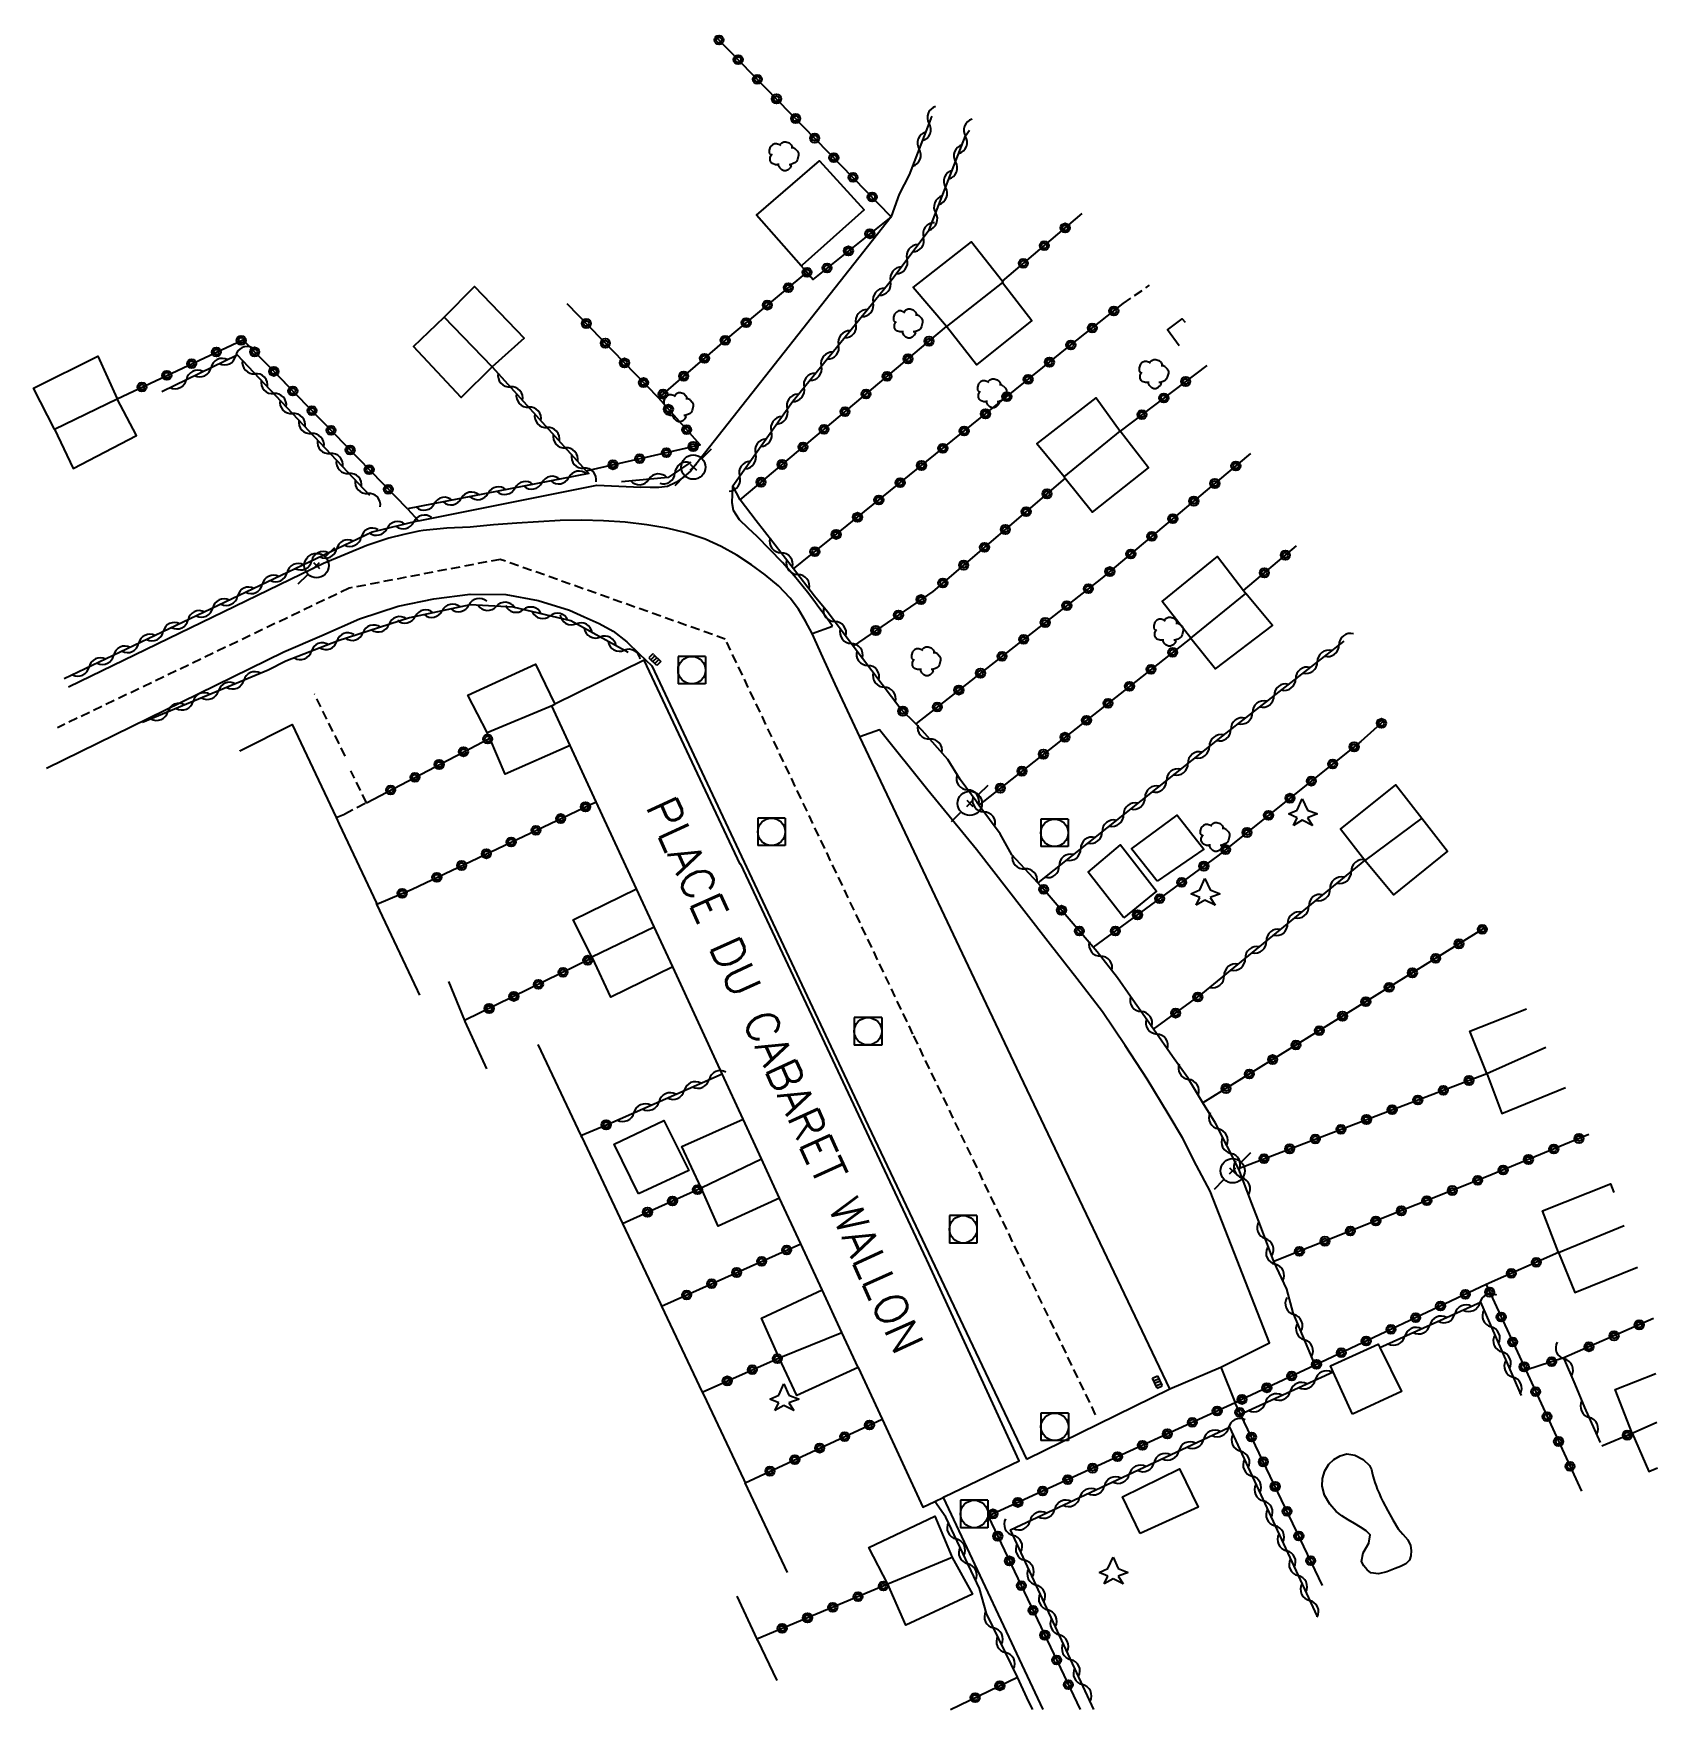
# Model space of a CAD drawing. Header units: millimetres. Extents: x 80000 to 81000, y 143000 to 144000.
# Drawn here: x 80534.1 to 80622.9, y 143000 to 143091.7 of the extents above; entities that cross this region are included whole.
import ezdxf
from ezdxf.enums import TextEntityAlignment as Align

# ---------------------------------------------------------------- set-up
doc = ezdxf.new("R2010")
doc.units = ezdxf.units.MM
doc.linetypes.add('DASHED', pattern=[0.75, 0.5, -0.25])
doc.layers.get('0').update_dxf_attribs({"linetype": 'CONTINUOUS'})
for name, color, linetype in [('W0001', 6, 'DASHED'), ('W0006', 2, 'CONTINUOUS'), ('W0008', 7, 'CONTINUOUS'), ('W0014', 7, 'CONTINUOUS'), ('W0101', 7, 'CONTINUOUS'), ('W0104', 1, 'CONTINUOUS'), ('W0105', 7, 'CONTINUOUS'), ('W0112', 1, 'DASHED'), ('W0300', 7, 'CONTINUOUS'), ('W0303', 7, 'CONTINUOUS'), ('W0310', 3, 'CONTINUOUS'), ('W0323', 7, 'CONTINUOUS'), ('W0401', 7, 'CONTINUOUS'), ('W0420', 7, 'CONTINUOUS'), ('W0473', 7, 'CONTINUOUS'), ('W0515', 5, 'CONTINUOUS'), ('W0989', 7, 'CONTINUOUS')]:
    doc.layers.add(name, color=color, linetype=linetype)
doc.styles.get("Standard").update_dxf_attribs({"font": 'romans.shx', "width": 0.85})

# ---------------------------------------------------------------- blocks, each defined once
blk = doc.blocks.new('T300')
for p, q in [((-0.8, 0.514), (-0.857, 0.343)), ((-0.857, 0.343), (-0.857, 0.171)), ((-0.857, 0.171), (-0.743, 0.057)), ((-0.686, 0.629), (-0.8, 0.514)), ((-0.8, -0.057), (-0.743, 0.057)), ((-0.743, 0.057), (-0.686, 0.114)), ((-0.571, 0.686), (-0.686, 0.629)), ((-0.457, 0.686), (-0.571, 0.686)), ((-0.286, 0.629), (-0.457, 0.686)), ((-0.286, 0.629), (-0.171, 0.743)), ((-0.229, 0.571), (-0.286, 0.629)), ((-0.171, 0.743), (-0.057, 0.8)), ((-0.057, 0.8), (0.057, 0.8)), ((0.057, 0.8), (0.229, 0.743)), ((0.229, 0.743), (0.343, 0.629)), ((0.343, 0.629), (0.4, 0.514)), ((0.457, 0.457), (0.343, 0.457)), ((0.4, 0.514), (0.4, 0.457)), ((0.571, 0.4), (0.457, 0.457)), ((0.571, 0.4), (0.686, 0.286)), ((0.686, 0.286), (0.743, 0.171)), ((0.743, 0.057), (0.686, -0.171)), ((0.743, 0.171), (0.743, 0.057)), ((-0.8, -0.171), (-0.8, -0.057)), ((-0.8, -0.229), (-0.8, -0.171)), ((-0.743, -0.343), (-0.8, -0.229)), ((-0.686, -0.4), (-0.743, -0.343)), ((-0.514, -0.457), (-0.686, -0.4)), ((-0.4, -0.457), (-0.514, -0.457)), ((-0.4, -0.457), (-0.343, -0.457)), ((-0.343, -0.457), (-0.343, -0.4)), ((-0.343, -0.514), (-0.343, -0.457)), ((-0.286, -0.629), (-0.343, -0.514)), ((-0.171, -0.743), (-0.286, -0.629)), ((-0.057, -0.8), (-0.171, -0.743)), ((0.057, -0.8), (-0.057, -0.8)), ((0.171, -0.743), (0.057, -0.8)), ((0.229, -0.686), (0.171, -0.743)), ((0.286, -0.457), (0.229, -0.457)), ((0.286, -0.629), (0.229, -0.686)), ((0.457, -0.4), (0.286, -0.457)), ((0.343, -0.514), (0.286, -0.629)), ((0.343, -0.514), (0.343, -0.457)), ((0.571, -0.343), (0.457, -0.4)), ((0.629, -0.286), (0.571, -0.343)), ((0.686, -0.171), (0.629, -0.286))]:
    blk.add_line(p, q)
blk = doc.blocks.new('T420')
for p, q in [((0.75, 0.75), (-0.75, 0.75)), ((-0.75, 0.75), (-0.75, -0.75)), ((0.75, 0.75), (0.75, -0.75)), ((0.75, -0.75), (-0.75, -0.75))]:
    blk.add_line(p, q)
blk.add_ellipse((0, 0), major_axis=(-0.53, 0.53), ratio=1, start_param=3.926991, end_param=10.210176)
blk = doc.blocks.new('T401')
for p, q in [((-0.3, 0.3), (0, 0.3)), ((-0.3, -0.25), (-0.3, 0.3)), ((-0.3, 0.15), (0, 0.15)), ((-0.3, 0), (0, 0)), ((0, 0.3), (0, -0.25)), ((-0.3, -0.15), (0, -0.15)), ((-0.3, -0.25), (-0.3, -0.3)), ((-0.3, -0.3), (0, -0.3)), ((0, -0.3), (0, -0.25))]:
    blk.add_line(p, q)
blk = doc.blocks.new('T473')
for p, q in [((0.500001, 0.500001), (1.000002, 1.000002)), ((-0.166667, 0.166667), (0.166667, -0.166667)), ((-0.166667, -0.166667), (0.166667, 0.166667)), ((-1.000002, -1.000002), (-0.500001, -0.500001))]:
    blk.add_line(p, q)
blk.add_ellipse((0, 0), major_axis=(0.471405, 0.471405), ratio=1, start_param=5.497787144, end_param=11.780972451)
blk = doc.blocks.new('T303')
for p, q in [((-0.765, 0), (-0.278, 0.209)), ((-0.278, -0.209), (-0.765, 0)), ((-0.278, 0.209), (0, 0.835)), ((0, 0.835), (0.278, 0.209)), ((0.278, 0.209), (0.835, 0)), ((0.835, 0), (0.278, -0.209)), ((-0.487, -0.626), (-0.278, -0.209)), ((0, -0.348), (-0.487, -0.626)), ((0.557, -0.626), (0, -0.348)), ((0.278, -0.209), (0.557, -0.626))]:
    blk.add_line(p, q)
blk = doc.blocks.new('t323o')
at = {"color": 0, "linetype": 'Continuous'}
for radius in [0.25, 0.15]:
    blk.add_circle((0, 0), radius, dxfattribs=at)
blk = doc.blocks.new('t310o')
at = {"color": 0, "linetype": 'Continuous'}
for centre, start, end in [((-0.5, 0.375), 216.8699, 323.1304), ((0.5, -0.375), 36.8699, 143.1303)]:
    blk.add_arc(centre, 0.625, start, end, dxfattribs=at)

msp = doc.modelspace()

# ---------------------------------------------------------------- linework, layer by layer
at = {"layer": 'W0001'}
msp.add_lwpolyline([(80592.207, 143016.12), (80582.211, 143036.95), (80571.946, 143058.565), (80559.636, 143062.928), (80551.369, 143061.352), (80535.416, 143053.718)], dxfattribs=at)
at = {"layer": 'W0006'}
msp.add_lwpolyline([(80599.046, 143018.738), (80601.721, 143020.055), (80598.466, 143028.361), (80597.731, 143029.76), (80596.949, 143031.273), (80596.176, 143032.593), (80595.03, 143034.481), (80593.819, 143036.329), (80592.579, 143038.164), (80591.175, 143039.993), (80589.73, 143041.837), (80588.284, 143043.707), (80585.683, 143047.053), (80583.018, 143050.295), (80580.386, 143053.598), (80579.313, 143053.214)], dxfattribs=at)
at = {"layer": 'W0008'}
for points in [[(80547.802, 143057.873), (80549.87, 143058.77), (80551.938, 143059.668), (80554.057, 143060.358), (80556, 143060.772), (80557.983, 143061.024), (80559.938, 143060.998), (80561.715, 143060.682), (80563.419, 143060.146), (80564.231, 143059.785), (80565.043, 143059.424), (80565.811, 143058.996), (80566.551, 143058.416), (80567.241, 143057.759), (80567.931, 143057.103)], [(80577.947, 143056.099), (80577.288, 143057.573), (80576.705, 143058.877)], [(80534.815, 143051.502), (80547.802, 143057.873)], [(80567.931, 143057.103), (80579.596, 143032.284), (80588.424, 143013.699)], [(80596.272, 143017.537), (80587.892, 143035.088), (80579.313, 143053.214), (80577.947, 143056.099)]]:
    msp.add_lwpolyline(points, dxfattribs=at)
at = {"layer": 'W0014'}
for points in [[(80581.027, 143081.677), (80570.067, 143067.762), (80569.665, 143067.43), (80569.236, 143067.137), (80568.788, 143066.921), (80568.309, 143066.85), (80567.829, 143066.854), (80567.315, 143066.878)], [(80555.164, 143065.039), (80564.922, 143066.99), (80567.315, 143066.878)], [(80577.818, 143059.269), (80577.42, 143059.819), (80577.125, 143060.221), (80576.726, 143060.754), (80576.444, 143061.132), (80575.733, 143062.016), (80575.068, 143062.752), (80574.379, 143063.468), (80573.693, 143064.187), (80573.204, 143064.635), (80572.716, 143065.083), (80572.39, 143065.598), (80572.323, 143066.029), (80572.338, 143066.494), (80572.353, 143066.958)], [(80576.705, 143058.877), (80576.326, 143059.553), (80575.941, 143060.195), (80575.49, 143060.807), (80574.851, 143061.477), (80574.134, 143062.08), (80573.382, 143062.632), (80572.574, 143063.158), (80571.727, 143063.628), (80570.851, 143064.026), (80569.813, 143064.374), (80568.738, 143064.628), (80567.661, 143064.814), (80566.473, 143064.966), (80565.281, 143065.04), (80564.088, 143065.068), (80562.907, 143065.049), (80561.726, 143064.985), (80560.546, 143064.908), (80559.262, 143064.81), (80557.979, 143064.696), (80556.716, 143064.63), (80555.422, 143064.509)], [(80555.422, 143064.509), (80555.17, 143064.461), (80554.355, 143064.287), (80553.535, 143064.091), (80552.326, 143063.681), (80551.141, 143063.195), (80549.955, 143062.708)], [(80549.955, 143062.708), (80536.017, 143055.935)], [(80576.705, 143058.877), (80577.818, 143059.269)], [(80596.272, 143017.537), (80599.046, 143018.738), (80599.831, 143016.782)], [(80588.424, 143013.699), (80596.272, 143017.537)], [(80583.872, 143011.605), (80589.316, 143000)]]:
    msp.add_lwpolyline(points, dxfattribs=at)
at = {"layer": 'W0101'}
for points in [[(80545.385, 143052.457), (80545.385, 143052.457), (80548.25, 143053.893), (80550.655, 143048.795), (80550.823, 143048.439)], [(80550.823, 143048.439), (80552.859, 143044.121)], [(80555.233, 143039.09), (80555.126, 143039.317), (80555.111, 143039.348), (80552.888, 143044.059), (80552.859, 143044.121)], [(80561.696, 143036.38), (80564.044, 143031.411), (80564.092, 143031.31)], [(80564.092, 143031.31), (80566.323, 143026.59)], [(80566.323, 143026.59), (80568.401, 143022.194)], [(80568.401, 143022.194), (80568.461, 143022.067), (80570.68, 143017.37), (80570.746, 143017.231)], [(80570.746, 143017.231), (80572.951, 143012.567), (80573.026, 143012.409)], [(80575.349, 143007.494), (80573.026, 143012.409)]]:
    msp.add_lwpolyline(points, dxfattribs=at)
at = {"layer": 'W0104'}
for points in [[(80576.094, 143078.98), (80573.659, 143081.755), (80577.094, 143084.73), (80579.547, 143082.043), (80576.147, 143079.027)], [(80584.048, 143075.664), (80582.223, 143077.806), (80585.422, 143080.304), (80587.104, 143078.156), (80587.142, 143078.108), (80587.109, 143078.082)], [(80595.575, 143045.327), (80594.176, 143047.096), (80596.665, 143048.929), (80598.124, 143047.077), (80595.575, 143045.327)], [(80593.751, 143043.312), (80591.792, 143045.819), (80593.562, 143047.317), (80595.543, 143044.777), (80593.751, 143043.312)], [(80567.189, 143028.217), (80565.865, 143030.922), (80568.586, 143032.224), (80569.949, 143029.491), (80567.189, 143028.217)], [(80606.26, 143016.149), (80605.196, 143018.478), (80605.051, 143018.796), (80607.666, 143019.984), (80607.754, 143019.805), (80608.942, 143017.395)], [(80594.643, 143009.621), (80593.682, 143011.634), (80596.795, 143013.158), (80597.817, 143011.078), (80594.643, 143009.621)]]:
    msp.add_lwpolyline(points, close=True, dxfattribs=at)
for points in [[(80556.561, 143076.18), (80558.228, 143077.855), (80560.933, 143075.022), (80559.196, 143073.465)], [(80587.109, 143078.082), (80588.708, 143075.995), (80585.69, 143073.578), (80584.048, 143075.664)], [(80559.196, 143073.465), (80557.488, 143071.778), (80554.893, 143074.577), (80556.561, 143076.18)], [(80559.196, 143073.465), (80556.561, 143076.18)], [(80535.246, 143070.045), (80534.099, 143072.301), (80537.616, 143074.042), (80538.675, 143071.715)], [(80535.246, 143070.045), (80536.273, 143067.904), (80539.725, 143069.706), (80538.675, 143071.715)], [(80535.246, 143070.045), (80538.675, 143071.715)], [(80590.492, 143067.435), (80588.992, 143069.249), (80592.242, 143071.772), (80593.543, 143069.944)], [(80590.492, 143067.435), (80590.545, 143067.369), (80592.033, 143065.516), (80595.094, 143067.938), (80593.543, 143069.944)], [(80590.492, 143067.435), (80593.543, 143069.944)], [(80597.409, 143058.623), (80595.84, 143060.63), (80598.88, 143063.09), (80600.288, 143061.226), (80600.416, 143061.056)], [(80597.409, 143058.623), (80598.765, 143056.937), (80601.886, 143059.309), (80600.416, 143061.056)], [(80597.409, 143058.623), (80600.416, 143061.056)], [(80558.923, 143053.454), (80557.868, 143055.49), (80561.556, 143057.189), (80562.623, 143055.004)], [(80579.206, 143018.713), (80580.519, 143015.878), (80582.747, 143011.062), (80583.417, 143011.386), (80583.872, 143011.605), (80583.958, 143011.646), (80588.023, 143013.607), (80582.975, 143024.598), (80582.959, 143024.631), (80577.979, 143035.226), (80572.789, 143046.241), (80572.762, 143046.258), (80567.501, 143057.41), (80562.623, 143055.004)], [(80558.923, 143053.454), (80562.516, 143054.951)], [(80563.455, 143052.751), (80562.451, 143054.919), (80562.516, 143054.951)], [(80562.516, 143054.951), (80562.623, 143055.004)], [(80563.455, 143052.751), (80559.91, 143051.176), (80559.054, 143053.153), (80558.923, 143053.454)], [(80567.086, 143044.904), (80564.883, 143049.664), (80563.455, 143052.751)], [(80606.928, 143046.457), (80605.605, 143048.17), (80608.634, 143050.591), (80610.049, 143048.762)], [(80610.049, 143048.762), (80611.461, 143046.959), (80608.504, 143044.569), (80606.928, 143046.457)], [(80610.049, 143048.762), (80606.928, 143046.457)], [(80564.641, 143041.189), (80563.625, 143043.208), (80567.086, 143044.904)], [(80568.047, 143042.827), (80567.086, 143044.904)], [(80564.641, 143041.189), (80568.047, 143042.827)], [(80569.066, 143040.625), (80568.047, 143042.827)], [(80569.066, 143040.625), (80565.684, 143038.973), (80564.673, 143041.12), (80564.641, 143041.189)], [(80572.918, 143032.301), (80571.77, 143034.782), (80569.066, 143040.625)], [(80556.803, 143039.834), (80557.681, 143037.693), (80557.699, 143037.648)], [(80557.699, 143037.648), (80558.881, 143035.055)], [(80613.615, 143034.789), (80612.67, 143037.104), (80615.78, 143038.338)], [(80613.615, 143034.789), (80616.828, 143036.229)], [(80613.615, 143034.789), (80614.421, 143032.601), (80617.92, 143034.032)], [(80570.631, 143028.538), (80569.573, 143030.805), (80572.918, 143032.301)], [(80573.923, 143030.128), (80572.918, 143032.301)], [(80570.631, 143028.538), (80573.923, 143030.128)], [(80574.917, 143027.981), (80573.923, 143030.128)], [(80574.917, 143027.981), (80571.559, 143026.437), (80570.631, 143028.538)], [(80617.529, 143025.008), (80616.649, 143027.29), (80620.373, 143028.759), (80620.559, 143028.281)], [(80577.236, 143022.969), (80576.073, 143025.482), (80574.917, 143027.981)], [(80617.529, 143025.008), (80621.125, 143026.479)], [(80617.529, 143025.008), (80618.418, 143022.82), (80621.842, 143024.196)], [(80574.901, 143019.245), (80573.93, 143021.417), (80577.236, 143022.969)], [(80578.319, 143020.63), (80577.236, 143022.969)], [(80574.901, 143019.245), (80578.319, 143020.63)], [(80579.206, 143018.713), (80578.319, 143020.63)], [(80579.206, 143018.713), (80575.863, 143017.182), (80574.901, 143019.245)], [(80621.552, 143015.121), (80620.623, 143017.508), (80622.86, 143018.379)], [(80621.552, 143015.121), (80622.903, 143015.721)], [(80621.552, 143015.121), (80622.463, 143013.016), (80622.943, 143013.215)], [(80580.831, 143006.851), (80579.798, 143008.859), (80583.403, 143010.572), (80584.357, 143008.317)], [(80584.357, 143008.317), (80580.831, 143006.851)], [(80584.357, 143008.317), (80585.47, 143006.313), (80581.815, 143004.618), (80580.831, 143006.851)], [(80572.571, 143006.192), (80573.674, 143003.856), (80573.703, 143003.796)], [(80573.703, 143003.796), (80574.756, 143001.59)]]:
    msp.add_lwpolyline(points, dxfattribs=at)
at = {"layer": 'W0105'}
msp.add_lwpolyline([(80596.777, 143074.605), (80596.136, 143075.492), (80596.94, 143076.095), (80597.11, 143075.911)], dxfattribs=at)
at = {"layer": 'W0112'}
for points in [[(80593.72, 143076.934), (80595.161, 143077.923)], [(80551.148, 143052.165), (80549.472, 143055.55)], [(80550.655, 143048.795), (80551.114, 143048.994), (80551.13, 143049.005), (80552.303, 143049.616), (80552.308, 143049.611), (80551.455, 143051.364)]]:
    msp.add_lwpolyline(points, dxfattribs=at)
at = {"layer": 'W0310'}
for points in [[(80583.244, 143087.178), (80583.198, 143087.074), (80583.198, 143087.052), (80582.013, 143083.974)], [(80572.75, 143066.188), (80572.36, 143066.951), (80575.64, 143071.579), (80581.063, 143078.245), (80583.098, 143080.963), (80585.094, 143086.093), (80585.308, 143086.416)], [(80581.458, 143082.905), (80581.023, 143081.681)], [(80541.111, 143072.116), (80545.248, 143074.11), (80552.479, 143066.434)], [(80559.196, 143073.465), (80564.335, 143067.769), (80564.471, 143067.618), (80554.554, 143065.683)], [(80570.06, 143068.238), (80568.824, 143067.402), (80566.273, 143067.172)], [(80573.637, 143065.034), (80572.75, 143066.188)], [(80555.164, 143065.039), (80552.626, 143064.423), (80535.783, 143056.391)], [(80576.825, 143060.909), (80575.678, 143062.405), (80574.551, 143063.875)], [(80566.639, 143057.825), (80563.489, 143059.566), (80560.346, 143060.306), (80557.98, 143060.437), (80554.67, 143059.736), (80550.766, 143058.478), (80547.903, 143057.354)], [(80581.548, 143054.732), (80578.943, 143058.186), (80577.538, 143060.049)], [(80605.786, 143058.451), (80599.336, 143053.418), (80589.04, 143045.222)], [(80546.935, 143056.862), (80540.058, 143054.008)], [(80584.126, 143051.973), (80582.721, 143053.566)], [(80586.991, 143047.911), (80585.816, 143049.481), (80585.718, 143049.613), (80585.724, 143049.618), (80584.788, 143050.877)], [(80589.342, 143044.894), (80589.04, 143045.222), (80587.624, 143046.76)], [(80598.071, 143039.187), (80606.928, 143046.457)], [(80593.404, 143040.034), (80592.294, 143041.453)], [(80596.415, 143035.728), (80595.371, 143037.217), (80594.111, 143039.014)], [(80565.576, 143032.048), (80571.77, 143034.782)], [(80598.066, 143033.187), (80597.241, 143034.56)], [(80600.746, 143027.689), (80600.036, 143029.562), (80600.047, 143029.551), (80600.018, 143029.608), (80598.766, 143032.073)], [(80602.658, 143023.003), (80601.956, 143024.507), (80601.961, 143024.512), (80601.23, 143026.457)], [(80607.754, 143019.805), (80613.262, 143022.278), (80615.478, 143017.175)], [(80604.21, 143018.842), (80603.01, 143021.711)], [(80618.44, 143017.798), (80617.82, 143019.246)], [(80600.129, 143016.159), (80605.196, 143018.478)], [(80619.82, 143014.608), (80618.974, 143016.527)], [(80592.114, 143000), (80587.556, 143009.824), (80599.528, 143015.445), (80604.3, 143005.122)], [(80585.847, 143006.613), (80584.017, 143010.517)], [(80587.939, 143001.765), (80586.242, 143005.249)], [(80588.772, 143000), (80588.555, 143000.422)]]:
    msp.add_lwpolyline(points, dxfattribs=at)
at = {"layer": 'W0323'}
for points in [[(80581.027, 143081.677), (80571.397, 143091.555)], [(80582.013, 143083.974), (80581.458, 143082.905)], [(80581.027, 143081.677), (80576.728, 143078.244), (80576.409, 143078.641), (80576.094, 143078.98)], [(80587.104, 143078.156), (80591.473, 143081.853)], [(80576.409, 143078.641), (80572.309, 143075.231), (80568.291, 143071.756), (80563.298, 143076.908)], [(80575.678, 143062.405), (80590.737, 143074.572), (80593.72, 143076.934)], [(80572.75, 143066.188), (80584.048, 143075.664)], [(80538.675, 143071.715), (80545.543, 143074.945)], [(80554.554, 143065.683), (80547.838, 143072.599), (80547.844, 143072.599), (80545.543, 143074.945)], [(80598.292, 143073.533), (80593.543, 143069.944)], [(80564.335, 143067.769), (80570.564, 143069.186), (80568.291, 143071.756)], [(80600.685, 143068.716), (80592.542, 143061.893), (80582.361, 143053.924)], [(80590.545, 143067.369), (80583.308, 143061.174), (80578.943, 143058.186)], [(80554.554, 143065.683), (80555.164, 143065.039)], [(80574.551, 143063.875), (80573.637, 143065.034)], [(80600.288, 143061.226), (80603.193, 143063.669)], [(80577.538, 143060.049), (80576.825, 143060.909)], [(80597.409, 143058.623), (80585.816, 143049.481)], [(80547.903, 143057.354), (80546.935, 143056.862)], [(80582.721, 143053.566), (80582.361, 143053.924), (80581.548, 143054.732)], [(80607.963, 143054.07), (80606.721, 143052.965)], [(80552.308, 143049.611), (80559.054, 143053.153)], [(80606.721, 143052.965), (80598.883, 143046.7), (80592.079, 143041.703)], [(80584.788, 143050.877), (80584.126, 143051.973)], [(80554.809, 143044.891), (80564.883, 143049.664)], [(80587.624, 143046.76), (80586.991, 143047.911)], [(80552.888, 143044.059), (80554.809, 143044.891)], [(80592.294, 143041.453), (80592.079, 143041.703), (80589.342, 143044.894)], [(80613.557, 143042.811), (80610.768, 143041.069), (80598.066, 143033.187)], [(80564.673, 143041.12), (80557.681, 143037.693)], [(80594.111, 143039.014), (80593.404, 143040.034)], [(80595.371, 143037.217), (80598.071, 143039.187)], [(80597.241, 143034.56), (80596.415, 143035.728)], [(80600.018, 143029.608), (80613.615, 143034.789)], [(80598.766, 143032.073), (80598.066, 143033.187)], [(80564.044, 143031.411), (80565.576, 143032.048)], [(80619.194, 143031.467), (80613.582, 143029.135), (80601.961, 143024.512)], [(80566.323, 143026.59), (80570.631, 143028.538)], [(80601.23, 143026.457), (80600.746, 143027.689)], [(80568.461, 143022.067), (80576.073, 143025.482)], [(80617.529, 143025.008), (80613.573, 143023.249)], [(80613.573, 143023.249), (80604.21, 143018.842), (80599.898, 143016.813), (80599.831, 143016.782), (80586.33, 143010.584), (80591.357, 143000)], [(80603.01, 143021.711), (80602.658, 143023.003)], [(80613.573, 143023.249), (80615.733, 143018.563), (80618.788, 143011.937)], [(80622.725, 143021.384), (80617.82, 143019.246)], [(80570.68, 143017.37), (80574.901, 143019.245)], [(80617.82, 143019.246), (80615.733, 143018.563)], [(80618.974, 143016.527), (80618.44, 143017.798)], [(80604.619, 143006.787), (80600.129, 143016.159), (80599.831, 143016.782)], [(80573.026, 143012.409), (80580.519, 143015.878)], [(80619.907, 143014.427), (80621.552, 143015.121)], [(80584.017, 143010.517), (80583.417, 143011.386)], [(80580.831, 143006.851), (80573.674, 143003.856)], [(80586.242, 143005.249), (80585.847, 143006.613)], [(80584.259, 143000), (80587.939, 143001.765)], [(80588.555, 143000.422), (80587.939, 143001.765)]]:
    msp.add_lwpolyline(points, dxfattribs=at)
at = {"layer": 'W0515'}
msp.add_lwpolyline([(80607.674, 143007.423), (80607.268, 143007.484), (80607.061, 143007.643), (80606.876, 143007.863), (80606.75, 143008.095), (80606.841, 143008.576), (80607.146, 143009.099), (80607.226, 143009.549), (80607.014, 143009.782), (80606.695, 143009.98), (80606.373, 143010.174), (80606.029, 143010.384), (80605.68, 143010.587), (80605.371, 143010.827), (80605.012, 143011.242), (80604.723, 143011.724), (80604.591, 143012.222), (80604.622, 143012.634), (80604.747, 143013.057), (80604.955, 143013.413), (80605.236, 143013.675), (80605.587, 143013.882), (80605.94, 143013.982), (80606.393, 143013.915), (80606.85, 143013.684), (80607.189, 143013.354), (80607.292, 143013.125), (80607.357, 143012.863), (80607.425, 143012.603), (80607.485, 143012.422), (80607.547, 143012.241), (80607.613, 143012.062), (80607.71, 143011.832), (80607.816, 143011.606), (80607.926, 143011.382), (80608.185, 143010.873), (80608.463, 143010.373), (80608.765, 143009.888), (80609.016, 143009.586), (80609.278, 143009.291), (80609.44, 143008.968), (80609.474, 143008.698), (80609.458, 143008.413), (80609.377, 143008.17), (80609.175, 143007.972), (80608.888, 143007.827), (80608.591, 143007.709), (80608.143, 143007.536)], close=True, dxfattribs=at)

# ---------------------------------------------------------------- block references
at = {"layer": 'W0300'}
for p in [(80575.206, 143084.978), (80581.999, 143075.831), (80595.442, 143073.064), (80586.595, 143072.011), (80569.443, 143071.25), (80596.248, 143058.969), (80582.981, 143057.35), (80598.788, 143047.736)]:
    msp.add_blockref('T300', p, dxfattribs=at)
at = {"layer": 'W0303'}
for p in [(80603.513, 143048.998), (80598.187, 143044.631), (80575.146, 143016.985), (80593.156, 143007.498)]:
    msp.add_blockref('T303', p, dxfattribs=at)
at = {"layer": 'W0310'}
for p, rotation in [((80583.091, 143086.774), 248.9437807602516), ((80585.086, 143086.072), 68.7397935746386), ((80582.552, 143085.374), 248.9437807602516), ((80584.542, 143084.674), 68.7397935746386), ((80583.998, 143083.276), 68.7397935746386), ((80583.454, 143081.878), 68.7397935746386), ((80582.788, 143080.548), 53.17735102762207), ((80581.889, 143079.348), 53.17735102762207), ((80580.986, 143078.15), 50.87056472623417), ((80580.039, 143076.986), 50.87056472623417), ((80579.092, 143075.823), 50.87056472623417), ((80578.146, 143074.659), 50.87056472623417), ((80545.165, 143074.07), 25.73368460102057), ((80577.199, 143073.496), 50.87056472623417), ((80542.462, 143072.767), 25.73368460102057), ((80543.813, 143073.419), 25.73368460102057), ((80546.213, 143073.085), 313.2901286406168), ((80560.187, 143072.367), 312.0571591549901), ((80576.253, 143072.332), 50.87056472623417), ((80547.242, 143071.994), 313.2901286406168), ((80548.27, 143070.902), 313.2901286406168), ((80561.191, 143071.253), 312.0571591549901), ((80575.334, 143071.147), 54.67367546512446), ((80549.299, 143069.81), 313.2901286406168), ((80562.196, 143070.14), 312.0571591549901), ((80574.467, 143069.923), 54.67367546512446), ((80550.327, 143068.718), 313.2901286406168), ((80563.201, 143069.026), 312.0571591549901), ((80573.599, 143068.699), 54.67367546512446), ((80564.206, 143067.912), 312.0571591549901), ((80551.356, 143067.626), 313.2901286406168), ((80563.387, 143067.407), 191.0408044330891), ((80569.187, 143067.648), 214.0734536373501), ((80572.732, 143067.476), 54.67367546512446), ((80552.384, 143066.534), 313.2901286406168), ((80558.971, 143066.545), 191.0408044330891), ((80560.443, 143066.832), 191.0408044330891), ((80561.915, 143067.119), 191.0408044330891), ((80567.767, 143067.307), 185.1518990875891), ((80556.026, 143065.97), 191.0408044330891), ((80557.498, 143066.258), 191.0408044330891), ((80553.442, 143064.621), 193.6425008096522), ((80554.9, 143064.975), 193.6425008096522), ((80550.676, 143063.493), 205.4952917034287), ((80552.03, 143064.139), 205.4952917034287), ((80575, 143063.29), 127.4761795611709), ((80549.322, 143062.848), 205.4952917034287), ((80546.614, 143061.556), 205.4952917034287), ((80547.968, 143062.202), 205.4952917034287), ((80575.912, 143062.099), 127.4777876158995), ((80545.261, 143060.911), 205.4952917034287), ((80543.907, 143060.265), 205.4952917034287), ((80556.453, 143060.114), 191.9575587672622), ((80557.92, 143060.424), 191.9575587672622), ((80559.417, 143060.357), 176.8308996780596), ((80560.9, 143060.175), 166.7513517265086), ((80577.935, 143059.522), 127.0221360089749), ((80541.199, 143058.974), 205.4952917034287), ((80542.553, 143059.619), 205.4952917034287), ((80552.122, 143058.915), 197.8606849894933), ((80553.549, 143059.375), 197.8606849894933), ((80554.986, 143059.803), 191.9575587672622), ((80562.36, 143059.832), 166.7513517265086), ((80563.787, 143059.401), 151.070640827579), ((80539.845, 143058.328), 205.4952917034287), ((80550.696, 143058.45), 201.4347325733185), ((80565.1, 143058.676), 151.070640827579), ((80566.413, 143057.95), 151.070640827579), ((80578.838, 143058.325), 127.0221360089749), ((80605.517, 143058.241), 217.9659086384602), ((80537.137, 143057.037), 205.4952917034287), ((80538.491, 143057.682), 205.4952917034287), ((80549.299, 143057.902), 201.4347325733185), ((80579.742, 143057.127), 127.0235265694817), ((80604.334, 143057.318), 217.9659086384602), ((80545.6, 143056.308), 202.5387698744289), ((80580.645, 143055.93), 127.0235265694817), ((80603.152, 143056.396), 217.9659086384602), ((80544.214, 143055.733), 202.5387698744289), ((80601.969, 143055.473), 217.9659086384602), ((80541.443, 143054.583), 202.5387698744289), ((80542.829, 143055.158), 202.5387698744289), ((80600.787, 143054.55), 217.9659086384602), ((80583.134, 143053.098), 131.4117676728798), ((80599.604, 143053.627), 217.9659086384602), ((80598.429, 143052.696), 218.5210975806478), ((80597.255, 143051.761), 218.5210975806478), ((80585.207, 143050.314), 126.6288535902392), ((80596.081, 143050.827), 218.5210975806478), ((80594.908, 143049.893), 218.5210975806478), ((80586.092, 143049.112), 126.8114623984863), ((80593.734, 143048.959), 218.5210975806478), ((80592.561, 143048.025), 218.5210975806478), ((80591.387, 143047.09), 218.5210975806478), ((80588.326, 143045.998), 132.6350322037561), ((80590.214, 143046.156), 218.5210975806478), ((80606.187, 143045.849), 39.37982362753433), ((80605.028, 143044.897), 39.37982362753433), ((80603.868, 143043.945), 39.37982362753433), ((80602.709, 143042.994), 39.37982362753433), ((80592.48, 143041.215), 128.0339754748728), ((80601.549, 143042.042), 39.37982362753433), ((80600.39, 143041.09), 39.37982362753433), ((80599.23, 143040.139), 39.37982362753433), ((80594.693, 143038.184), 125.0369328944822), ((80595.554, 143036.956), 125.0358992893568), ((80571.065, 143034.471), 23.81641864949269), ((80597.293, 143034.473), 121.0005632381169), ((80568.321, 143033.259), 23.81641864949269), ((80569.693, 143033.865), 23.81641864949269), ((80566.948, 143032.654), 23.81641864949269), ((80598.923, 143031.763), 116.9265047126828), ((80599.603, 143030.426), 116.9265047126828), ((80600.214, 143029.092), 110.760265609544), ((80601.492, 143025.76), 110.5980012269752), ((80602.024, 143024.362), 115.0210643867502), ((80613.228, 143022.263), 24.17928382299378), ((80603.052, 143021.61), 112.6978125570083), ((80611.859, 143021.648), 24.17928382299378), ((80613.844, 143020.937), 293.4731061793804), ((80603.631, 143020.226), 112.6978125570083), ((80609.122, 143020.419), 24.17928382299378), ((80610.491, 143021.034), 24.17928382299378), ((80614.442, 143019.561), 293.4731061793804), ((80617.85, 143019.177), 113.1794855526523), ((80615.039, 143018.185), 293.4731061793804), ((80604.221, 143018.032), 24.59201875351994), ((80601.493, 143016.783), 24.59201875351994), ((80602.857, 143017.407), 24.59201875351994), ((80619.215, 143015.981), 113.7905050647765), ((80599.477, 143015.421), 25.15062796571341), ((80596.762, 143014.146), 25.15062796571341), ((80598.12, 143014.784), 25.15062796571341), ((80600.134, 143014.134), 294.8096240867792), ((80595.404, 143013.509), 25.15062796571341), ((80600.763, 143012.773), 294.8096240867792), ((80592.688, 143012.234), 25.15062796571341), ((80594.046, 143012.871), 25.15062796571341), ((80591.331, 143011.596), 25.15062796571341), ((80601.393, 143011.411), 294.8096240867792), ((80588.615, 143010.321), 25.15062796571341), ((80589.973, 143010.959), 25.15062796571341), ((80602.022, 143010.05), 294.8096240867792), ((80584.574, 143009.329), 115.1148348861008), ((80587.695, 143009.525), 114.8916459875692), ((80588.326, 143008.164), 114.8916459875692), ((80602.652, 143008.688), 294.8096240867792), ((80585.21, 143007.971), 115.1148348861008), ((80603.281, 143007.326), 294.8096240867792), ((80588.958, 143006.803), 114.8916459875692), ((80589.589, 143005.443), 114.8916459875692), ((80603.91, 143005.965), 294.8096240867792), ((80586.625, 143004.462), 115.9699634987218), ((80590.22, 143004.082), 114.8916459875692), ((80587.282, 143003.114), 115.9699634987218), ((80590.852, 143002.721), 114.8916459875692), ((80591.483, 143001.361), 114.8916459875692)]:
    msp.add_blockref('t310o', p, dxfattribs=dict(at, rotation=rotation))
at = {"layer": 'W0323'}
for p, rotation in [((80571.603, 143091.344), 134.2705440787657), ((80572.65, 143090.27), 134.2705440787657), ((80573.697, 143089.196), 134.2705440787657), ((80574.744, 143088.122), 134.2705440787657), ((80575.791, 143087.048), 134.2705440787657), ((80576.838, 143085.974), 134.2705440787657), ((80577.885, 143084.9), 134.2705440787657), ((80578.932, 143083.826), 134.2705440787657), ((80579.979, 143082.752), 134.2705440787657), ((80579.854, 143080.741), 218.6167061043989), ((80590.539, 143081.063), 40.23635830923106), ((80578.682, 143079.805), 218.6167061043989), ((80589.394, 143080.094), 40.23635830923106), ((80576.416, 143078.633), 128.7827980860789), ((80577.51, 143078.869), 218.6167061043989), ((80588.249, 143079.125), 40.23635830923106), ((80575.394, 143077.797), 219.7505451504555), ((80574.241, 143076.838), 219.7505451504555), ((80564.341, 143075.831), 134.1049586185873), ((80573.088, 143075.879), 219.7505451504555), ((80593.199, 143076.521), 38.37289668044007), ((80545.462, 143074.907), 25.18746227729269), ((80565.385, 143074.754), 134.1049586185873), ((80571.941, 143074.912), 220.8551557769529), ((80583.093, 143074.863), 39.987654524345), ((80592.023, 143075.59), 38.37289668044007), ((80544.105, 143074.268), 25.18746227729269), ((80546.196, 143074.279), 134.4451840990145), ((80570.806, 143073.931), 220.8551557769529), ((80581.944, 143073.899), 39.987654524345), ((80590.847, 143074.659), 38.37289668044007), ((80541.39, 143072.992), 25.18746227729269), ((80542.747, 143073.63), 25.18746227729269), ((80547.246, 143073.208), 134.4451840990145), ((80566.429, 143073.677), 134.1049586185873), ((80569.671, 143072.95), 220.8551557769529), ((80580.795, 143072.936), 39.987654524345), ((80589.679, 143073.717), 38.93666429028698), ((80540.032, 143072.353), 25.18746227729269), ((80548.284, 143072.14), 134.159453211665), ((80567.473, 143072.6), 134.1049586185873), ((80568.537, 143071.969), 220.8551557769529), ((80579.646, 143071.972), 39.987654524345), ((80588.512, 143072.775), 38.93666429028698), ((80597.133, 143072.658), 217.0861137961271), ((80549.329, 143071.064), 134.159453211665), ((80568.834, 143071.142), 131.4906954321895), ((80587.346, 143071.832), 38.93666429028698), ((80595.936, 143071.753), 217.0861137961271), ((80578.496, 143071.008), 39.987654524345), ((80586.179, 143070.889), 38.93666429028698), ((80594.74, 143070.849), 217.0861137961271), ((80550.374, 143069.987), 134.159453211665), ((80569.827, 143070.019), 131.4906954321895), ((80577.347, 143070.044), 39.987654524345), ((80585.012, 143069.947), 38.93666429028698), ((80551.419, 143068.911), 134.159453211665), ((80567.26, 143068.434), 12.81579495081506), ((80568.723, 143068.767), 12.81579495081506), ((80570.186, 143069.1), 12.81579495081506), ((80576.198, 143069.08), 39.987654524345), ((80583.845, 143069.004), 38.93666429028698), ((80552.464, 143067.835), 134.159453211665), ((80565.798, 143068.102), 12.81579495081506), ((80575.049, 143068.116), 39.987654524345), ((80582.679, 143068.061), 38.93666429028698), ((80599.878, 143068.04), 219.9573532431167), ((80553.509, 143066.759), 134.159453211665), ((80573.899, 143067.152), 39.987654524345), ((80581.512, 143067.118), 38.93666429028698), ((80589.545, 143066.513), 220.564110355433), ((80598.729, 143067.076), 219.9573532431167), ((80580.345, 143066.176), 38.93666429028698), ((80588.406, 143065.538), 220.564110355433), ((80597.579, 143066.113), 219.9573532431167), ((80579.178, 143065.233), 38.93666429028698), ((80596.429, 143065.15), 219.9573532431167), ((80578.012, 143064.29), 38.93666429028698), ((80587.266, 143064.562), 220.564110355433), ((80595.279, 143064.186), 219.9573532431167), ((80576.845, 143063.348), 38.93666429028698), ((80586.127, 143063.587), 220.564110355433), ((80594.13, 143063.223), 219.9573532431167), ((80602.584, 143063.157), 40.0617082903167), ((80584.987, 143062.611), 220.564110355433), ((80592.98, 143062.26), 219.9573532431167), ((80601.436, 143062.191), 40.0617082903167), ((80583.848, 143061.636), 220.564110355433), ((80591.81, 143061.32), 218.051442838023), ((80582.656, 143060.728), 214.3930479487915), ((80590.629, 143060.396), 218.051442838023), ((80581.419, 143059.881), 214.3930479487915), ((80589.448, 143059.471), 218.051442838023), ((80580.181, 143059.033), 214.3930479487915), ((80588.267, 143058.547), 218.051442838023), ((80587.086, 143057.622), 218.051442838023), ((80596.417, 143057.84), 218.2585813171197), ((80585.905, 143056.698), 218.051442838023), ((80595.239, 143056.912), 218.2585813171197), ((80584.723, 143055.773), 218.051442838023), ((80594.061, 143055.983), 218.2585813171197), ((80581.657, 143054.623), 135.1767291734291), ((80583.542, 143054.849), 218.051442838023), ((80592.883, 143055.054), 218.2585813171197), ((80591.705, 143054.125), 218.2585813171197), ((80607.842, 143053.962), 221.6480727179693), ((80558.948, 143053.098), 27.70180310909128), ((80590.527, 143053.196), 218.2585813171197), ((80557.62, 143052.4), 27.70180310909128), ((80589.35, 143052.267), 218.2585813171197), ((80606.349, 143052.668), 218.6357306515858), ((80554.964, 143051.006), 27.70180310909128), ((80556.292, 143051.703), 27.70180310909128), ((80588.172, 143051.339), 218.2585813171197), ((80605.177, 143051.731), 218.6357306515858), ((80553.636, 143050.308), 27.70180310909128), ((80586.994, 143050.41), 218.2585813171197), ((80604.006, 143050.795), 218.6357306515858), ((80564.298, 143049.387), 25.35130990655643), ((80602.834, 143049.858), 218.6357306515858), ((80562.942, 143048.745), 25.35130990655643), ((80601.662, 143048.922), 218.6357306515858), ((80560.231, 143047.46), 25.35130990655643), ((80561.587, 143048.102), 25.35130990655643), ((80600.491, 143047.985), 218.6357306515858), ((80558.876, 143046.818), 25.35130990655643), ((80599.319, 143047.049), 218.6357306515858), ((80556.165, 143045.533), 25.35130990655643), ((80557.52, 143046.176), 25.35130990655643), ((80598.124, 143046.143), 216.2943392465286), ((80554.264, 143044.655), 23.4178105786042), ((80589.364, 143044.868), 130.6205119908106), ((80596.915, 143045.255), 216.2943392465286), ((80590.341, 143043.73), 130.6205119908106), ((80595.706, 143044.367), 216.2943392465286), ((80594.497, 143043.479), 216.2943392465286), ((80613.356, 143042.685), 211.9884498299715), ((80591.317, 143042.591), 130.6205119908106), ((80593.288, 143042.591), 216.2943392465286), ((80612.084, 143041.891), 211.9884498299715), ((80564.416, 143040.994), 206.1109329756096), ((80610.811, 143041.096), 211.9884498299715), ((80563.069, 143040.334), 206.1109329756096), ((80609.537, 143040.305), 211.8209335743737), ((80560.375, 143039.013), 206.1109329756096), ((80561.722, 143039.673), 206.1109329756096), ((80597.794, 143038.985), 36.11559822888177), ((80608.262, 143039.514), 211.8209335743737), ((80559.028, 143038.353), 206.1109329756096), ((80596.583, 143038.101), 36.11559822888177), ((80606.988, 143038.723), 211.8209335743737), ((80604.439, 143037.141), 211.8209335743737), ((80605.713, 143037.932), 211.8209335743737), ((80603.164, 143036.351), 211.8209335743737), ((80601.89, 143035.56), 211.8209335743737), ((80600.615, 143034.769), 211.8209335743737), ((80612.633, 143034.415), 20.85883865171557), ((80599.341, 143033.978), 211.8209335743737), ((80611.232, 143033.881), 20.85883865171557), ((80608.428, 143032.813), 20.85883865171557), ((80609.83, 143033.347), 20.85883865171557), ((80565.429, 143031.987), 22.57736263943863), ((80605.625, 143031.744), 20.85883865171557), ((80607.026, 143032.279), 20.85883865171557), ((80604.223, 143031.21), 20.85883865171557), ((80618.655, 143031.242), 202.5600258527715), ((80601.42, 143030.142), 20.85883865171557), ((80602.821, 143030.676), 20.85883865171557), ((80615.884, 143030.092), 202.5600258527715), ((80617.27, 143030.667), 202.5600258527715), ((80613.111, 143028.948), 201.6933701793239), ((80614.499, 143029.516), 202.5600258527715), ((80570.423, 143028.444), 24.33162599105735), ((80611.717, 143028.393), 201.6933701793239), ((80567.69, 143027.208), 24.33162599105735), ((80569.057, 143027.826), 24.33162599105735), ((80608.93, 143027.284), 201.6933701793239), ((80610.324, 143027.839), 201.6933701793239), ((80606.142, 143026.175), 201.6933701793239), ((80607.536, 143026.73), 201.6933701793239), ((80604.749, 143025.621), 201.6933701793239), ((80573.935, 143024.523), 24.16261337624865), ((80575.304, 143025.137), 24.16261337624865), ((80603.355, 143025.066), 201.6933701793239), ((80616.314, 143024.468), 203.9718949419882), ((80572.567, 143023.909), 24.16261337624865), ((80614.944, 143023.858), 203.9718949419882), ((80569.83, 143022.681), 24.16261337624865), ((80571.198, 143023.295), 24.16261337624865), ((80612.432, 143022.712), 205.2055440022077), ((80613.764, 143022.835), 294.747220918693), ((80611.075, 143022.073), 205.2055440022077), ((80608.361, 143020.796), 205.2055440022077), ((80609.718, 143021.435), 205.2055440022077), ((80614.392, 143021.472), 294.747220918693), ((80621.945, 143021.044), 203.5470653622641), ((80607.004, 143020.157), 205.2055440022077), ((80615.02, 143020.11), 294.747220918693), ((80619.195, 143019.845), 203.5470653622641), ((80620.57, 143020.445), 203.5470653622641), ((80574.793, 143019.197), 23.95115300302383), ((80604.289, 143018.879), 205.2055440022077), ((80605.646, 143019.518), 205.2055440022077), ((80617.159, 143019.03), 198.1214093808511), ((80572.051, 143017.979), 23.95115300302383), ((80573.422, 143018.588), 23.95115300302383), ((80602.932, 143018.241), 205.1992038888226), ((80615.648, 143018.748), 294.747220918693), ((80600.218, 143016.963), 205.1992038888226), ((80601.575, 143017.602), 205.1992038888226), ((80616.276, 143017.386), 294.752654000408), ((80598.856, 143016.334), 204.6587718507062), ((80600.082, 143016.256), 115.5632193194926), ((80616.904, 143016.024), 294.752654000408), ((80579.832, 143015.56), 24.84250571494509), ((80597.493, 143015.709), 204.6587718507062), ((80577.11, 143014.3), 24.84250571494509), ((80578.471, 143014.93), 24.84250571494509), ((80594.766, 143014.457), 204.6587718507062), ((80596.129, 143015.083), 204.6587718507062), ((80600.73, 143014.904), 115.5984584769648), ((80617.532, 143014.661), 294.752654000408), ((80621.289, 143015.01), 22.87412718695473), ((80575.748, 143013.669), 24.84250571494509), ((80593.403, 143013.831), 204.6587718507062), ((80601.379, 143013.551), 115.5984584769648), ((80618.16, 143013.299), 294.752654000408), ((80574.387, 143013.039), 24.84250571494509), ((80590.677, 143012.579), 204.6587718507062), ((80592.04, 143013.205), 204.6587718507062), ((80589.313, 143011.954), 204.6587718507062), ((80602.027, 143012.198), 115.5984584769648), ((80586.587, 143010.702), 204.6587718507062), ((80587.95, 143011.328), 204.6587718507062), ((80602.675, 143010.845), 115.5984584769648), ((80586.852, 143009.484), 295.4072960397866), ((80603.323, 143009.493), 115.5984584769648), ((80587.496, 143008.13), 295.4072960397866), ((80603.971, 143008.14), 115.5984584769648), ((80579.209, 143006.172), 202.7079169694566), ((80580.593, 143006.751), 202.7079169694566), ((80588.139, 143006.775), 295.4072960397866), ((80577.825, 143005.593), 202.7079169694566), ((80588.783, 143005.42), 295.4072960397866), ((80575.058, 143004.435), 202.7079169694566), ((80576.441, 143005.014), 202.7079169694566), ((80589.427, 143004.065), 295.4072960397866), ((80590.07, 143002.71), 295.4072960397866), ((80590.714, 143001.355), 295.4072960397866), ((80585.612, 143000.649), 25.62394348699402), ((80586.964, 143001.297), 25.62394348699402)]:
    msp.add_blockref('t323o', p, dxfattribs=dict(at, rotation=rotation))
at = {"layer": 'W0401'}
for p, rotation in [((80567.987, 143057.33), 226.4469752340445), ((80595.72, 143017.977), 25.5228769480509)]:
    msp.add_blockref('T401', p, dxfattribs=dict(at, rotation=rotation))
at = {"layer": 'W0420'}
for p in [(80570.108, 143056.87), (80574.476, 143048.016), (80589.959, 143047.961), (80579.751, 143037.106), (80584.965, 143026.272), (80589.966, 143015.469), (80585.567, 143010.697)]:
    msp.add_blockref('T420', p, dxfattribs=at)
at = {"layer": 'W0473'}
for p in [(80570.195, 143067.973), (80549.581, 143062.585), (80585.321, 143049.578), (80599.702, 143029.476)]:
    msp.add_blockref('T473', p, dxfattribs=at)

# ---------------------------------------------------------------- texts
at = {"layer": 'W0989'}
msp.add_text('PLACE DU CABARET WALLON', height=1.75, rotation=294.4845, dxfattribs=at).set_placement((80575.216, 143034.713), align=Align.MIDDLE_CENTER)

doc.saveas('drawing.dxf')
